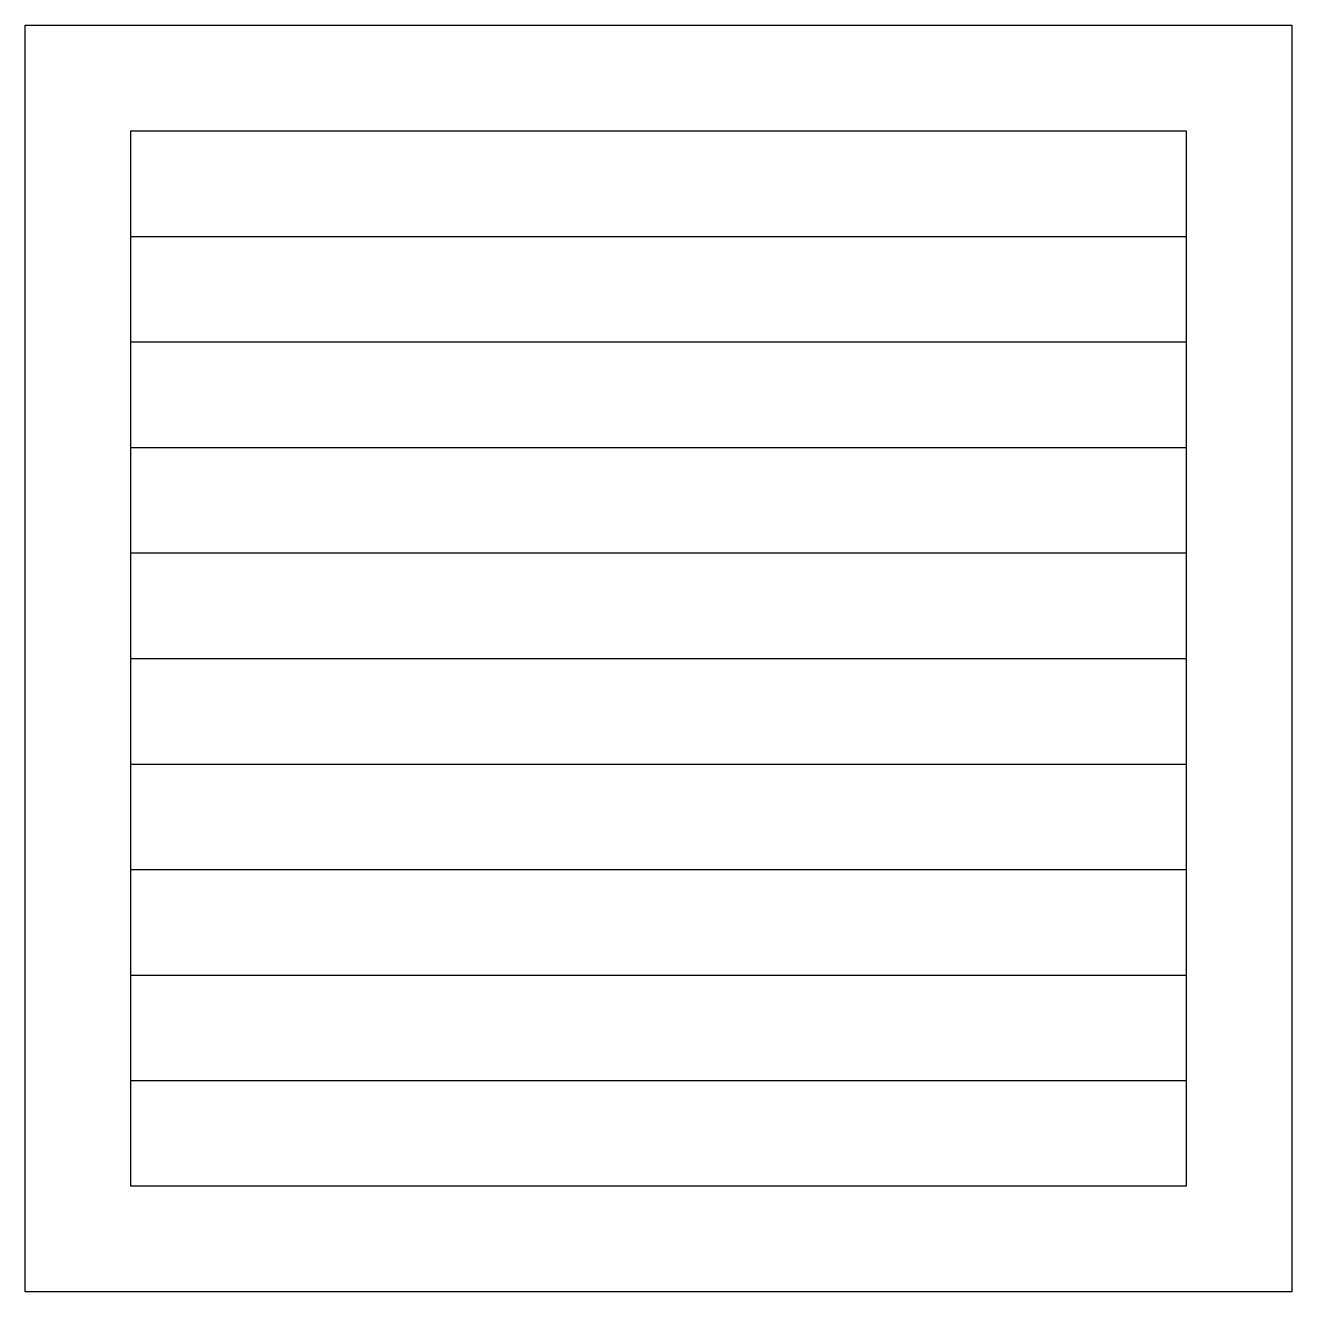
# Model space of a CAD drawing. Header units: millimetres. Extents: x -10151.419 to -10151.119, y -374.714 to -374.414.
import ezdxf

# ---------------------------------------------------------------- set-up
doc = ezdxf.new("R2010")
doc.units = ezdxf.units.MM
doc.layers.add('Tub_esgoto_caixas', color=2, linetype='Continuous')

msp = doc.modelspace()

# ---------------------------------------------------------------- linework, layer by layer
at = {"layer": 'Tub_esgoto_caixas', "color": 1}
for p, q in [((-10151.39364, -374.46445), (-10151.14364, -374.46445)), ((-10151.39364, -374.48945), (-10151.14364, -374.48945)), ((-10151.39364, -374.51445), (-10151.14364, -374.51445)), ((-10151.39364, -374.53945), (-10151.14364, -374.53945)), ((-10151.39364, -374.56445), (-10151.14364, -374.56445)), ((-10151.39364, -374.58945), (-10151.14364, -374.58945)), ((-10151.39364, -374.61445), (-10151.14364, -374.61445)), ((-10151.39364, -374.63945), (-10151.14364, -374.63945)), ((-10151.39364, -374.66445), (-10151.14364, -374.66445))]:
    msp.add_line(p, q, dxfattribs=at)
at = {"layer": 'Tub_esgoto_caixas'}
msp.add_lwpolyline([(-10151.41864, -374.71445), (-10151.41864, -374.41445), (-10151.11864, -374.41445), (-10151.11864, -374.71445)], close=True, dxfattribs=at)
at = {"layer": 'Tub_esgoto_caixas', "color": 1}
msp.add_lwpolyline([(-10151.39364, -374.68945), (-10151.39364, -374.43945), (-10151.14364, -374.43945), (-10151.14364, -374.68945)], close=True, dxfattribs=at)

doc.saveas('drawing.dxf')
